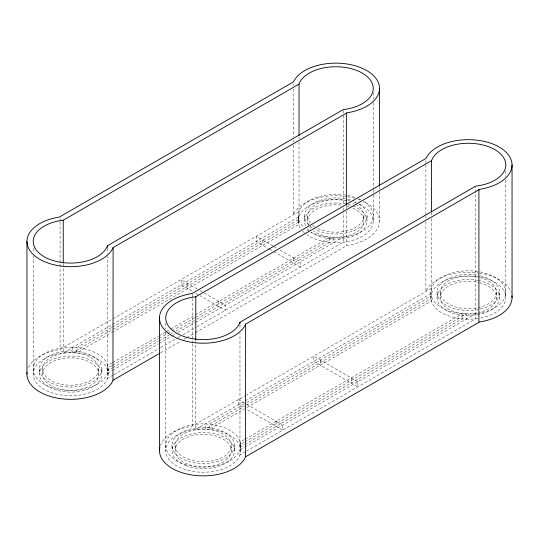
<?xml version="1.0" encoding="UTF-8"?>
<svg xmlns="http://www.w3.org/2000/svg" width="539" height="539" viewBox="0 0 539 539"><rect width="100%" height="100%" fill="white"/><g stroke="black" fill="none" stroke-linecap="round" stroke-linejoin="round"><path stroke-width="0.4" stroke-dasharray="2.69 2.02" d="M107.456 373.204L111.795 370.758M431.544 288.237L246.572 394.972M28.439 367.544A43.74 25.252 0 0 1 59.371 349.69L299.03 211.638M111.573 327.523L76.74 347.628L76.74 352.735L111.573 332.624M112.301 327.099L298.795 219.427L298.795 224.527L112.301 332.206M112.018 362.969L107.665 365.482L107.665 370.589L112.018 368.076M112.745 362.552L158.459 336.161M159.187 335.736L165.722 331.97M166.443 331.552L170.075 329.457M170.796 329.039L194.747 315.207M195.468 314.789L329.72 237.281L329.72 242.388L195.468 319.89M111.748 365.678L108.11 367.78L108.177 374.079A37.487 21.641 0 0 1 107.456 378.304L106.897 379.685A37.487 21.641 0 0 1 80.392 394.986L78 395.309A37.487 21.641 0 0 1 33.923 369.855L34.476 368.481A37.487 21.641 0 0 1 60.988 353.173L63.373 352.85A37.487 21.641 0 0 1 70.69 352.439L78 352.85A37.487 21.641 0 0 1 107.456 369.855L108.177 374.079M112.476 365.26L158.318 338.788M159.045 338.371L167.05 333.749M167.777 333.331L171.415 331.229M172.143 330.811L194.707 317.788M195.435 317.363L333.695 237.537L333.695 242.644M112.745 367.652L158.459 341.261M159.187 340.843L169.347 334.975M170.075 334.557L172.979 332.88M175.876 331.202L194.747 320.314M112.476 370.36L158.372 343.862M159.045 343.471L171.469 336.302M172.143 335.912L175.108 334.2M177.971 332.55L194.754 322.854M195.435 322.463L343.215 237.147M113.251 375.016L107.429 378.378L107.429 256.652M113.978 374.598L159.827 348.127M160.555 347.709L177.291 338.041M178.018 337.623L180.201 336.363M183.112 334.679L196.209 327.119M196.937 326.701L343.215 242.247L343.215 212.865M160.487 352.843L180.902 341.059M183.812 339.375L186.002 338.115M186.73 337.69L194.747 333.062M195.475 332.644L347.089 245.427A43.74 25.252 0 0 0 378.573 226.232A43.74 25.252 0 0 0 363.145 201.343M160.332 445.672A43.74 25.252 0 0 1 191.911 426.208L245.865 395.377M244.484 403.826L209.28 424.153L209.28 429.253L244.484 408.933M246.66 402.572L431.335 295.951L431.335 301.052L246.66 407.673M245.912 405.557L205.305 428.997L205.305 423.897M246.64 405.133L430.89 298.754L430.823 292.455A37.487 21.641 0 0 1 458.608 271.548L461 271.232A37.487 21.641 0 0 1 478.012 271.548M244.517 439.521L240.205 442.007L240.205 447.107L244.517 444.621M245.238 439.103L462.26 313.806L462.26 318.906L245.238 444.203M244.275 442.209L240.65 444.304L240.65 449.405M244.996 441.791L466.235 314.062L466.235 319.162M239.97 449.796L244.322 447.282M244.996 446.892L475.627 313.685M245.791 451.541L239.97 454.896L239.97 333.176M246.491 451.13L475.755 318.771L475.755 186.972M478.012 318.468L475.627 318.785A37.487 21.641 0 0 1 468.31 319.203L461 318.785A37.487 21.641 0 0 1 431.544 301.779L430.823 297.562A37.487 21.641 0 0 1 431.544 293.337L432.103 291.956A37.487 21.641 0 0 1 458.608 276.655L461 276.332A37.487 21.641 0 0 1 505.077 301.779L504.524 303.161A37.487 21.641 0 0 1 480.364 318.05M272.943 245.979L256.247 236.345L256.247 241.445L268.624 248.594M273.664 246.397L277.255 248.472M280.132 250.136L300.425 261.846L300.425 266.953L273.664 251.497M269.345 249.005L272.943 251.08M197.119 288.931L181.138 279.701L181.138 284.808L192.8 291.538M199.996 290.588L203.587 292.664M204.308 293.081L225.322 305.209L225.322 310.316L199.996 295.689M195.677 293.196L199.275 295.278M244.645 403.098L238.575 399.588L238.575 404.688L244.645 408.198M246.64 404.243L282.753 425.096L282.753 430.196L246.64 409.344M430.823 292.455L431.544 296.679A37.487 21.641 0 0 0 461 313.685L468.31 314.102A37.487 21.641 0 0 0 504.524 298.06L505.077 296.679A37.487 21.641 0 0 0 480.364 271.959M345.472 195.03A37.487 21.641 0 0 0 299.563 210.331L299.004 211.712A37.487 21.641 0 0 0 298.283 215.937L299.004 220.161A37.487 21.641 0 0 0 304.151 227.566M298.283 215.937L298.363 222.452L299.004 225.262A37.487 21.641 0 0 0 301.133 229.318M240.717 445.497L239.996 441.279A37.487 21.641 0 0 0 210.54 424.274L203.23 423.856A37.487 21.641 0 0 0 195.913 424.274L193.528 424.597A37.487 21.641 0 0 0 176.725 460.805A37.487 21.641 0 0 0 239.437 451.103L239.996 449.721A37.487 21.641 0 0 0 240.717 445.497L240.717 450.604A37.487 21.641 0 0 1 239.996 454.822L239.437 456.203A37.487 21.641 0 0 1 176.725 465.905A37.487 21.641 0 0 1 193.528 429.698L195.913 429.374A37.487 21.641 0 0 1 203.23 428.956L210.54 429.374A37.487 21.641 0 0 1 239.996 446.38L240.717 450.604M505.798 170.796L505.798 176.671M505.798 180.033L505.798 297.562M499.552 292.455L499.552 297.562A31.242 18.036 0 0 1 478.349 314.641M496.426 292.455L496.426 297.562A28.116 16.231 0 0 1 479.636 312.418M440.195 292.455L440.195 297.562M437.068 292.455L437.068 297.562A31.242 18.036 0 0 0 477.702 314.763M431.571 212.669L431.571 215.189M431.571 218.544L431.571 293.263L195.785 429.394L195.785 343.761M425.891 160.481L425.891 163.836M425.891 164.678L425.891 215.048M425.891 215.883L425.891 218.403M425.891 221.765L425.891 291.437L426.059 291.026A43.74 25.252 0 0 1 456.991 273.165L459.78 272.795A43.74 25.252 0 0 1 478.942 273.064M379.51 186.615L379.51 190.813M379.51 191.655L379.51 221.037M373.257 92.593L373.257 99.311M373.257 102.673L373.257 189.135M373.257 189.977L373.257 194.175M373.257 195.01L373.257 221.037M367.012 215.937L367.012 221.037M363.886 215.937L363.886 221.037M351.233 377.906L351.233 383.007M346.368 206.073L346.368 210.271M346.368 211.106L346.368 245.528M343.215 110.448L343.215 114.645M343.215 115.487L343.215 204.47M343.215 207.832L343.215 212.029M320.307 360.052L320.307 365.152M307.654 215.937L307.654 221.037M304.528 215.937L304.528 221.037M299.03 136.987L299.03 138.671M299.03 142.026L299.03 216.739L63.245 352.87L63.245 263.045M298.35 217.136L298.35 222.236L72.765 352.479L72.765 347.372M293.802 258.019L293.802 263.126M293.351 83.956L293.351 85.634M293.351 88.996L293.351 136.845M293.351 140.201L293.351 141.885M293.351 145.24L293.351 214.92L293.519 214.502A43.74 25.252 0 0 1 347.089 196.647M276.13 421.269L276.13 426.369M262.87 240.165L262.87 245.272M239.97 324.781L239.97 329.814M234.472 445.497A31.242 18.036 0 0 1 187.612 461.121A31.242 18.036 0 0 1 187.612 429.879A31.242 18.036 0 0 1 234.472 445.497L234.472 450.604M231.346 445.497L231.346 450.604A28.116 16.231 0 0 1 189.169 464.658A28.116 16.231 0 0 1 189.169 436.543A28.116 16.231 0 0 1 231.346 450.604M218.693 301.382L218.693 306.489M195.785 340.405L195.785 342.925M192.632 294.314L192.632 297.669M192.632 298.512L192.632 343.006M192.632 343.842L192.632 426.113M187.767 283.527L187.767 288.634M175.114 445.497L175.114 450.604M171.988 445.497L171.988 450.604M165.742 323.002L165.742 328.878M165.742 332.233L165.742 450.604M107.429 248.257L107.429 253.296M101.932 368.979A31.242 18.036 0 0 1 55.072 384.597A31.242 18.036 0 0 1 55.072 353.362A31.242 18.036 0 0 1 101.932 368.979L101.932 374.079A31.242 18.036 0 0 1 55.072 389.697A31.242 18.036 0 0 1 55.072 358.462A31.242 18.036 0 0 1 101.932 374.079M98.805 368.979A28.116 16.231 0 0 1 56.629 383.034A28.116 16.231 0 0 1 56.629 354.918A28.116 16.231 0 0 1 98.805 368.979L98.805 374.079A28.116 16.231 0 0 1 56.629 388.141A28.116 16.231 0 0 1 56.629 360.025A28.116 16.231 0 0 1 98.805 374.079M60.092 218.632L60.092 221.152M60.092 221.987L60.092 349.589M42.574 368.979L42.574 374.079M39.448 368.979L39.448 374.079M33.202 248.156L33.202 252.353M33.202 255.715L33.202 374.079M479.629 273.165A43.74 25.252 0 0 1 511.208 292.63M478.349 280.482A31.242 18.036 0 0 1 499.552 297.562M437.068 297.562A31.242 18.036 0 0 1 477.702 280.354M479.636 282.699A28.116 16.231 0 0 1 496.426 297.562M477.345 312.93A28.116 16.231 0 0 1 440.208 297.029A28.116 16.231 0 0 1 479.07 282.564M479.636 277.598A28.116 16.231 0 0 1 485.585 305.263A28.116 16.231 0 0 1 440.585 295.163A28.116 16.231 0 0 1 477.345 277.086M480.262 275.793A31.242 18.036 0 0 1 487.862 306.523A31.242 18.036 0 0 1 437.547 295.588A31.242 18.036 0 0 1 478.349 275.375M347.783 196.755A43.74 25.252 0 0 1 354.473 198.211M358.26 199.376A43.74 25.252 0 0 1 360.072 200.043M359.237 204.16A37.487 21.641 0 0 1 372.456 225.491A37.487 21.641 0 0 1 345.472 241.944L343.087 242.267A37.487 21.641 0 0 1 335.77 242.678L328.46 242.267A37.487 21.641 0 0 1 306.536 234.586M304.602 233.064A37.487 21.641 0 0 1 302.52 231.029M298.283 221.037A37.487 21.641 0 0 1 299.004 216.813L299.563 215.438A37.487 21.641 0 0 1 345.472 200.131M347.823 200.542A37.487 21.641 0 0 1 350.114 201.04M354.514 202.293A37.487 21.641 0 0 1 355.915 202.785M363.953 201.667A37.487 21.641 0 0 1 345.472 236.843L343.087 237.167A37.487 21.641 0 0 1 335.77 237.578L328.46 237.167A37.487 21.641 0 0 1 311.05 232.208M309.265 231.238A37.487 21.641 0 0 1 306.536 229.486M347.823 195.441A37.487 21.641 0 0 1 355.915 197.685M358.59 198.763A37.487 21.641 0 0 1 362.275 200.629M353.126 206.039A31.242 18.036 0 0 1 358.57 233.367A31.242 18.036 0 0 1 310.983 232.019M308.712 230.059A31.242 18.036 0 0 1 307.749 229.014M305.593 225.706A31.242 18.036 0 0 1 314.412 207.872A31.242 18.036 0 0 1 345.809 203.958M347.722 204.375A31.242 18.036 0 0 1 351.388 205.42M352.883 208.162A28.116 16.231 0 0 1 355.652 232.518A28.116 16.231 0 0 1 313.462 230.921M310.552 228.219A28.116 16.231 0 0 1 309.797 227.249M308.611 225.241A28.116 16.231 0 0 1 343.047 205.359M347.096 206.181A28.116 16.231 0 0 1 349.292 206.808M355.652 204.456A28.116 16.231 0 0 1 356.292 227.034A28.116 16.231 0 0 1 317.235 228.138M314.635 226.636A28.116 16.231 0 0 1 312.391 224.952M310.552 223.112A28.116 16.231 0 0 1 315.248 204.84A28.116 16.231 0 0 1 346.53 200.939M352.883 203.055A28.116 16.231 0 0 1 354.312 203.729M359.257 204.045A31.242 18.036 0 0 1 357.862 228.691A31.242 18.036 0 0 1 315.174 229.499M312.283 227.829A31.242 18.036 0 0 1 309.797 225.956M308.712 224.952A31.242 18.036 0 0 1 311.623 204.497A31.242 18.036 0 0 1 345.809 198.857M347.722 199.275A31.242 18.036 0 0 1 353.126 200.939M354.79 201.626A31.242 18.036 0 0 1 356.367 202.374M34.476 363.38L33.923 364.755A37.487 21.641 0 0 0 78 390.209L80.392 389.886A37.487 21.641 0 0 0 108.177 368.979L107.456 364.755A37.487 21.641 0 0 0 78 347.749L70.69 347.338A37.487 21.641 0 0 0 34.476 363.38M357.862 381.733L313.678 356.225L313.678 361.325L357.862 386.834L357.862 381.733M185.874 465.602A31.242 18.036 0 0 0 234.404 451.783A31.242 18.036 0 0 0 189.411 434.427A31.242 18.036 0 0 0 185.874 465.602M187.612 458.999A28.116 16.231 0 0 0 231.285 446.561A28.116 16.231 0 0 0 190.793 430.944A28.116 16.231 0 0 0 187.612 458.999"/><path stroke-width="0.81" d="M107.429 245.737L106.897 247.044A37.487 21.641 0 0 1 80.392 262.345L78 262.668A37.487 21.641 0 0 1 33.923 237.221L34.476 235.839A37.487 21.641 0 0 1 60.988 220.532L63.245 220.229L299.03 84.104L299.563 82.797A37.487 21.641 0 0 1 362.275 73.095A37.487 21.641 0 0 1 345.472 109.302L343.215 109.606L107.429 245.737L107.429 247.414M113.109 247.563L112.941 247.974A43.74 25.252 0 0 1 82.009 265.835L79.22 266.205A43.74 25.252 0 0 1 27.792 236.513L28.439 234.903A43.74 25.252 0 0 1 59.371 217.049L293.519 81.861A43.74 25.252 0 0 1 366.702 70.542A43.74 25.252 0 0 1 347.089 112.792L113.109 247.563L112.941 380.615A43.74 25.252 0 0 1 82.009 398.469L79.22 398.847A43.74 25.252 0 0 1 27.044 372.429M239.97 322.261L239.437 323.562A37.487 21.641 0 0 1 176.725 333.264A37.487 21.641 0 0 1 193.528 297.056L195.785 296.753L431.571 160.622L432.103 159.315A37.487 21.641 0 0 1 458.608 144.014L461 143.691A37.487 21.641 0 0 1 505.077 169.145L504.524 170.519A37.487 21.641 0 0 1 478.012 185.827L475.755 186.13L239.97 322.261L239.97 323.939M245.649 324.08L245.481 324.498A43.74 25.252 0 0 1 172.298 335.817A43.74 25.252 0 0 1 191.911 293.573L426.059 158.385A43.74 25.252 0 0 1 456.991 140.531L459.78 140.153A43.74 25.252 0 0 1 511.208 169.846L510.561 171.456A43.74 25.252 0 0 1 479.629 189.31L245.649 324.08L245.481 457.139A43.74 25.252 0 0 1 194.694 475.371A43.74 25.252 0 0 1 159.867 447.303M113.109 380.197L159.76 353.267M245.649 456.722L479.629 321.951A43.74 25.252 0 0 0 510.561 304.097L511.208 302.487A43.74 25.252 0 0 0 511.956 295.904M512.05 164.921L512.05 297.562M478.908 189.411L478.908 322.046M431.571 160.622L431.571 211.834M379.51 88.396L379.51 185.78M346.368 112.887L346.368 205.231M299.03 84.104L299.03 135.309M195.785 296.753L195.785 339.563M159.49 317.963L159.49 450.604M63.245 220.229L63.245 263.045M26.95 241.438L26.95 374.079"/></g></svg>
